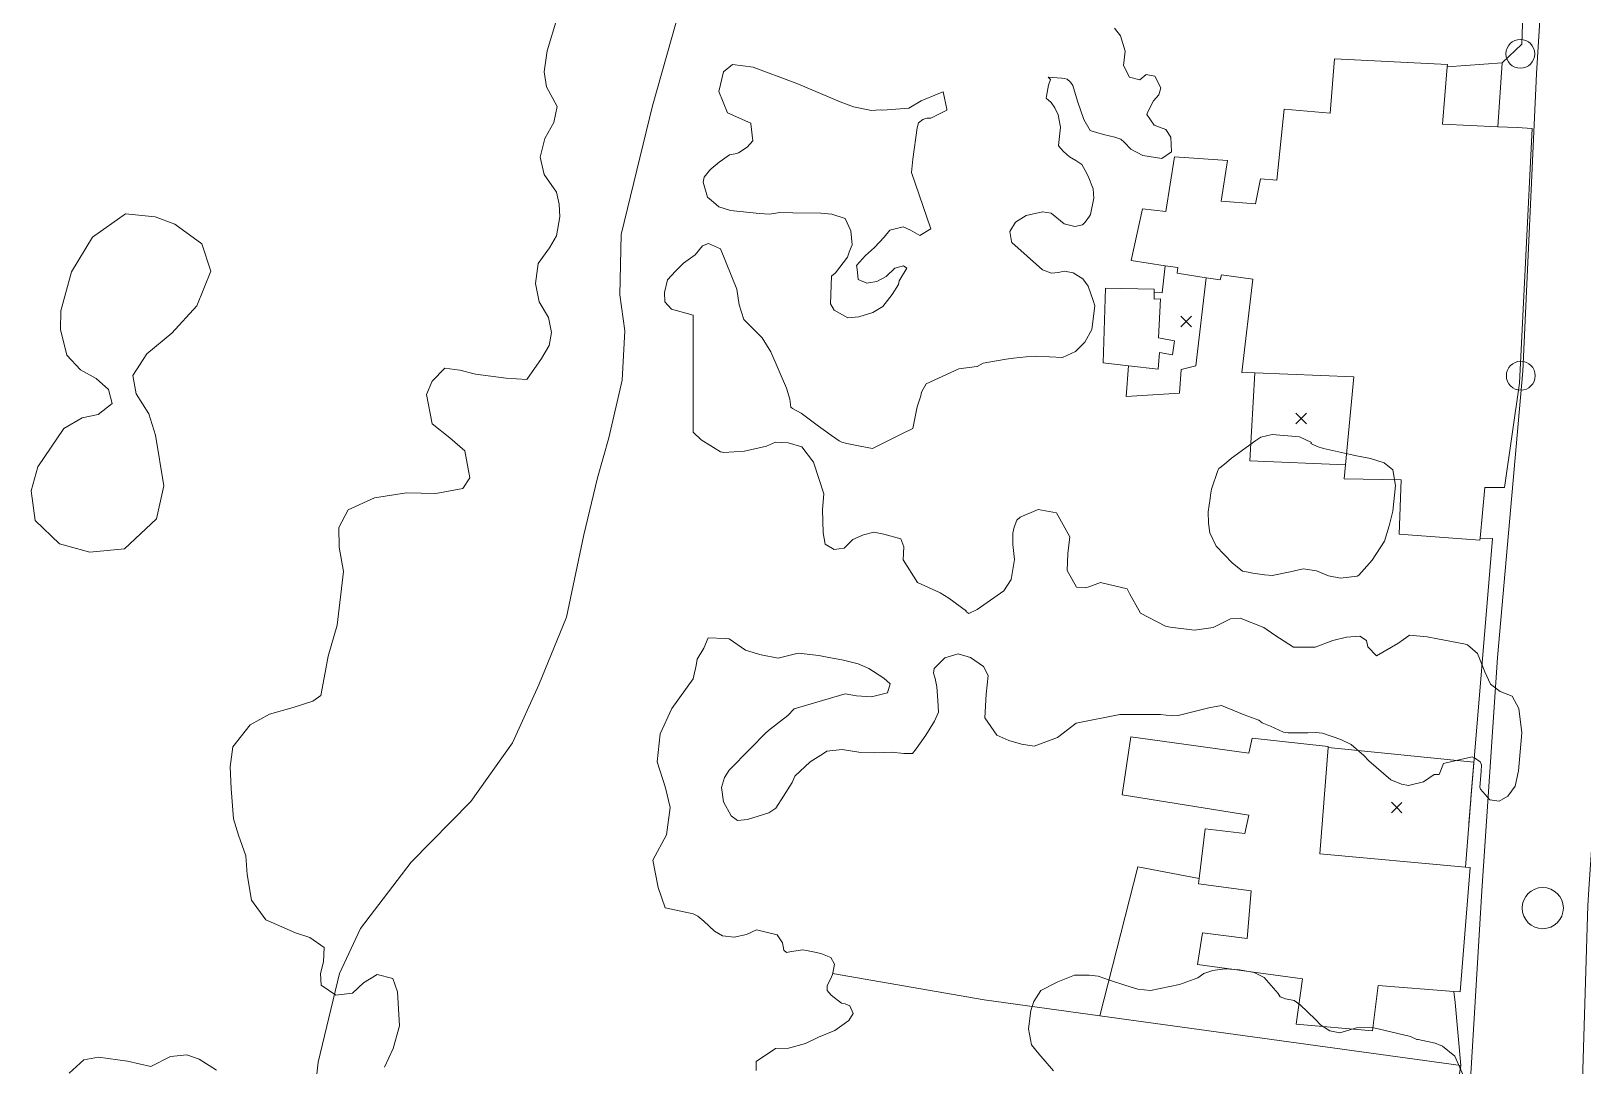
# Model space of a CAD drawing. Header units: metres. Extents: x 4652992 to 4879070, y 2074171 to 2309877.
# Drawn here: x 4654078.9 to 4654161.8, y 2307623.4 to 2307678.7 of the extents above; entities that cross this region are included whole.
import ezdxf

# ---------------------------------------------------------------- set-up
doc = ezdxf.new("R2010")
doc.units = ezdxf.units.M
doc.header["$MEASUREMENT"] = 0
doc.layers.get('0').update_dxf_attribs({"color": 4, "lineweight": 0})
for name, color, linetype, lineweight in [('Level 1', 2, 'Continuous', 0), ('Level 18', 5, 'Continuous', 0), ('Level 30', 5, 'Continuous', 0), ('Level 31', 38, 'Continuous', 0), ('Level 36', 1, 'Continuous', 0), ('Level 37', 3, 'Continuous', 0), ('Level 38', 3, 'Continuous', 0), ('Level 40', 1, 'Continuous', 0), ('Level 45', 9, 'Continuous', 0), ('Level 61', 4, 'Continuous', 0), ('Level 62', 4, 'Continuous', 0), ('Level 63', 3, 'Continuous', 0)]:
    doc.layers.add(name, color=color, linetype=linetype, lineweight=lineweight)

# ---------------------------------------------------------------- blocks, each defined once
blk = doc.blocks.new('POSTE')
at = {"color": 0, "linetype": 'ByBlock', "lineweight": -2}
blk.add_circle((0, 0), 0.770001, dxfattribs=at)
blk = doc.blocks.new('AL')
at = {"color": 0, "linetype": 'ByBlock', "lineweight": -2, "ltscale": 10}
blk.add_circle((0, 0), 1.100002, dxfattribs=at)
blk = doc.blocks.new('COTA')
at = {"color": 0, "linetype": 'ByBlock', "lineweight": -2, "ltscale": 10}
for p, q in [((0, 0), (-1.419522, -1.408457)), ((-1.408457, 1.419522), (0, 0)), ((1.419522, 1.408457), (0, 0)), ((0, 0), (1.408457, -1.419522))]:
    blk.add_line(p, q, dxfattribs=at)

msp = doc.modelspace()

# ---------------------------------------------------------------- linework, layer by layer
at = {"layer": 'Level 1'}
msp.add_polyline3d([(4654093.748904, 2307619.659487, 1359.7655), (4654094.202517, 2307623.652712, 1359.5405), (4654095.33893, 2307628.391299, 1359.1655), (4654096.472292, 2307630.794131, 1359.028), (4654099.179079, 2307634.338076, 1358.853), (4654102.350527, 2307637.561526, 1358.7905), (4654104.584475, 2307640.704897, 1358.578), (4654105.998904, 2307643.799319, 1358.3155), (4654107.46332, 2307647.411501, 1357.978), (4654108.389712, 2307651.8053, 1357.303), (4654109.12372, 2307654.848879, 1356.603), (4654109.731325, 2307657.001284, 1356.2405), (4654110.443911, 2307660.07709, 1355.8905), (4654110.592715, 2307662.716128, 1355.728), (4654110.315676, 2307664.638308, 1355.628), (4654110.386111, 2307667.8501, 1355.5155), (4654112.065493, 2307674.726504, 1355), (4654113.321291, 2307679.193911, 1354)], dxfattribs=at)
at = {"layer": 'Level 18', "color": 30}
for points in [[(4654158.520081, 2307801.584107, 1344.279018), (4654159.403895, 2307798.277543, 1344.791647), (4654160.955464, 2307787.756466, 1346.33308), (4654162.448486, 2307770.765085, 1348.626388), (4654162.992942, 2307757.218269, 1350.251862), (4654163.230392, 2307748.048325, 1351.138997), (4654163.372389, 2307739.414516, 1351.939737), (4654162.805322, 2307731.617983, 1352.820117), (4654161.011961, 2307706.540767, 1356.113772), (4654160.452804, 2307694.993306, 1357.450233), (4654159.297317, 2307676.434269, 1359.488676), (4654158.562503, 2307660.554671, 1360.616932), (4654157.201427, 2307645.266726, 1362.10546), (4654156.369616, 2307632.793815, 1363.256254), (4654155.67289, 2307621.25058, 1364.67296)], [(4654159.944027, 2307579.750751, 1369.842738), (4654160.739083, 2307590.838462, 1368.62285), (4654161.303919, 2307608.224928, 1366.480114), (4654161.671776, 2307620.312413, 1364.809011), (4654162.016816, 2307631.440102, 1363.300824), (4654162.034107, 2307631.997755, 1363.2324), (4654162.092959, 2307632.880236, 1363.144985), (4654162.860176, 2307644.384557, 1362.132636), (4654163.837697, 2307659.28406, 1360.745777), (4654164.293136, 2307676.211612, 1359.388858), (4654165.445285, 2307694.717029, 1357.438978), (4654166.003327, 2307706.241484, 1356.053653), (4654167.792369, 2307731.258301, 1352.938586), (4654168.375376, 2307739.273994, 1352.10997), (4654168.229327, 2307748.154153, 1351.207726), (4654167.990342, 2307757.383387, 1350.215191), (4654167.44112, 2307771.048812, 1348.587897), (4654167.228226, 2307773.945371, 1348.174951), (4654167.048122, 2307776.39579, 1347.843984), (4654166.326664, 2307788.249847, 1346.198855), (4654164.708034, 2307799.225656, 1344.698556), (4654164.115723, 2307801.584107, 1344.334425)]]:
    msp.add_polyline3d(points, dxfattribs=at)
at = {"layer": 'Level 30', "color": 1}
for points in [[(4654154.528212, 2307676.931388, 1362.435774), (4654154.518096, 2307676.805826, 1362.447616), (4654154.271941, 2307673.750431, 1362.735774), (4654157.219848, 2307673.609597, 1363.598244), (4654158.254827, 2307673.560152, 1363.901048), (4654159.057116, 2307673.521823, 1364.135774), (4654158.379674, 2307659.909438, 1364.135774), (4654157.579773, 2307654.345304, 1363.435774), (4654156.528551, 2307654.34494, 1363.435774), (4654156.279059, 2307651.642867, 1363.435774), (4654156.268965, 2307651.533544, 1363.435774), (4654151.956575, 2307651.842459, 1363.435774), (4654152.052488, 2307654.752203, 1363.435774), (4654149.014896, 2307654.806673, 1363.335774), (4654149.086612, 2307655.555983, 1363.431974), (4654149.536738, 2307660.259022, 1364.035774), (4654144.244033, 2307660.457611, 1364.035774), (4654143.543688, 2307660.483889, 1364.035774), (4654144.143621, 2307665.467542, 1363.835774), (4654142.468739, 2307665.699576, 1362.835774), (4654142.386617, 2307665.426874, 1362.835774), (4654141.645645, 2307665.540775, 1362.835774), (4654140.092199, 2307665.779569, 1362.835774), (4654140.128972, 2307666.0876, 1362.835774), (4654139.447564, 2307666.187774, 1362.835774), (4654137.627298, 2307666.45537, 1362.835774), (4654138.246558, 2307669.222564, 1362.835774), (4654139.479841, 2307669.081601, 1362.835774), (4654139.946747, 2307672.003952, 1362.735774), (4654142.773001, 2307671.807964, 1362.735774), (4654142.434681, 2307669.641617, 1362.735774), (4654144.269904, 2307669.485689, 1362.735774), (4654144.543841, 2307670.823915, 1362.735774), (4654145.423539, 2307670.753515, 1362.735774), (4654145.80427, 2307674.540566, 1362.735774), (4654148.260586, 2307674.339467, 1362.935774), (4654148.497444, 2307677.238262, 1362.235774), (4654154.528212, 2307676.931388, 1362.435774)], [(4654148.159284, 2307640.459111, 1365.141106), (4654147.714334, 2307634.776725, 1366.232251), (4654155.502078, 2307634.062949, 1366.13537), (4654155.752792, 2307634.03997, 1366.132252), (4654155.214208, 2307627.400364, 1366.132252), (4654154.869859, 2307627.427099, 1366.124388), (4654150.835044, 2307627.740362, 1366.032252), (4654150.534259, 2307625.325237, 1366.032252), (4654146.448098, 2307625.677859, 1366.032252), (4654146.784109, 2307628.10377, 1366.032252), (4654141.170674, 2307628.867876, 1365.932251), (4654141.445378, 2307630.558259, 1365.932251), (4654143.82459, 2307630.261452, 1365.932251), (4654144.041329, 2307632.800224, 1365.732251), (4654141.230131, 2307633.16536, 1365.332252), (4654141.266391, 2307633.458297, 1365.332252), (4654141.593916, 2307636.104297, 1365.332252), (4654143.703473, 2307635.861446, 1365.332252), (4654143.914852, 2307636.834932, 1365.332252), (4654137.162929, 2307637.917958, 1364.632252), (4654137.619431, 2307641.019111, 1364.632252), (4654143.917446, 2307640.154479, 1364.632252), (4654144.099371, 2307640.956319, 1364.632252), (4654148.162895, 2307640.505224, 1365.132252), (4654148.159284, 2307640.459111, 1365.141106)]]:
    msp.add_polyline3d(points, dxfattribs=at)
at = {"layer": 'Level 31'}
msp.add_polyline3d([(4654138.871966, 2307664.761539, 1362.697442), (4654138.870368, 2307664.404144, 1362.697442), (4654139.210621, 2307664.413121, 1362.697442), (4654139.091858, 2307662.330522, 1362.697442), (4654139.952059, 2307662.17425, 1362.697442), (4654139.845181, 2307661.426826, 1362.697442), (4654139.147824, 2307661.551013, 1362.797442), (4654139.072844, 2307660.658947, 1362.797442), (4654137.497894, 2307660.841002, 1362.797442), (4654136.142851, 2307660.997637, 1362.797442), (4654136.266654, 2307664.985182, 1362.697442), (4654138.872771, 2307664.941752, 1362.697442), (4654138.871966, 2307664.761539, 1362.697442)], dxfattribs=at)
at = {"layer": 'Level 36', "extrusion": (-0.1151631321259256, 0.1194645317086317, 0.986136744403424), "elevation": -258959.135329, "flags": 128}
msp.add_lwpolyline([(-4952346.331056, 1547178.919958), (-4952347.791964, 1547178.919958), (-4952354.765902, 1547172.061847)], dxfattribs=at)
at = {"layer": 'Level 37', "extrusion": (0.0033518246193914, 0.0718389567245315, 0.9974106123199472), "elevation": 182738.704938, "flags": 128}
msp.add_lwpolyline([(-4541546.573879, -2515415.263746), (-4541546.621051, -2515416.573163), (-4541547.124905, -2515430.559133), (-4541546.465741, -2515430.559133)], dxfattribs=at)
at = {"layer": 'Level 37', "extrusion": (0.0995968024000052, 0.8823464943003907, 0.4599403667297585), "elevation": 2500291.168022, "flags": 128}
msp.add_lwpolyline([(-4365917.438389, -1293564.179638), (-4365925.642597, -1293563.100025), (-4365931.876052, -1293562.772256), (-4365951.343812, -1293561.748597)], dxfattribs=at)
at = {"layer": 'Level 37'}
msp.add_polyline3d([(4654155.129273, 2307622.703394, 1367.832252), (4654155.251671, 2307623.470955, 1366.932251), (4654154.945249, 2307626.837096, 1365.632252), (4654154.869859, 2307627.427099, 1365.632252)], dxfattribs=at)
at = {"layer": 'Level 38', "extrusion": (-0.0944258253339435, 0.062756411605314, 0.9935519092188531), "elevation": -293297.777443, "flags": 128}
msp.add_lwpolyline([(-4498064.356769, 2582233.960652), (-4498067.318972, 2582232.258384), (-4498065.523257, 2582229.915282)], dxfattribs=at)
at = {"layer": 'Level 38', "extrusion": (0.0279396581087981, 0.1488850590046019, 0.9884597183041703), "elevation": 474956.277897, "flags": 128}
msp.add_lwpolyline([(-4148674.708349, -3090164.990151), (-4148671.382602, -3090164.990151), (-4148670.845602, -3090156.705722)], dxfattribs=at)
at = {"layer": 'Level 40', "color": 3}
for points in [[(4654097.7504, 2307623.3759, 1363.4736), (4654098.2141, 2307624.3838, 1363.4736), (4654098.5502, 2307625.5814, 1363.4736), (4654098.4387, 2307627.4112, 1364.0736), (4654098.1916, 2307628.1181, 1364.0736), (4654097.3616, 2307628.3352, 1364.0736), (4654096.6211, 2307627.8764, 1364.0736), (4654096.0281, 2307627.3338, 1364.0736), (4654095.1377, 2307627.2334, 1364.0736), (4654094.3678, 2307627.7681, 1364.0736), (4654094.3206, 2307628.381, 1364.0736), (4654094.4936, 2307629.0058, 1364.0736), (4654094.5291, 2307629.7672, 1364.0736), (4654093.7591, 2307630.3019, 1364.0736), (4654092.9914, 2307630.5618, 1364.0736), (4654091.4, 2307631.2433, 1365.2736), (4654090.6451, 2307632.3059, 1366.4736), (4654090.4142, 2307633.6635, 1366.4736), (4654090.3326, 2307634.6639, 1366.4736), (4654089.947, 2307635.7784, 1366.4736), (4654089.6784, 2307636.6513, 1366.4736), (4654089.5498, 2307638.2625, 1366.4736), (4654089.4982, 2307639.421, 1366.4736), (4654089.646, 2307640.4858, 1366.4736), (4654090.5764, 2307641.6707, 1366.4736), (4654091.6061, 2307642.2346, 1366.4736), (4654092.8674, 2307642.589, 1366.4736), (4654093.9092, 2307642.9317, 1366.4736), (4654094.3455, 2307643.2289, 1366.4736), (4654094.5255, 2307644.1779, 1366.4736), (4654094.7455, 2307645.3377, 1366.4736), (4654095.2225, 2307646.9938, 1366.4736), (4654095.5649, 2307649.8497, 1365.8736), (4654095.3238, 2307651.1556, 1365.8736), (4654095.3045, 2307652.1992, 1365.8736), (4654095.8089, 2307653.14, 1365.8736), (4654097.2073, 2307653.7842, 1364.9736), (4654098.9272, 2307654.0523, 1363.7736), (4654100.4858, 2307654.0233, 1362.5736), (4654101.9283, 2307654.2783, 1361.6736), (4654102.3125, 2307654.8636, 1361.6736), (4654102.0375, 2307656.2941, 1361.6736), (4654101.2426, 2307657.0008, 1361.6736), (4654100.2896, 2307657.7386, 1361.6736), (4654099.9931, 2307659.3, 1361.3736), (4654100.2923, 2307660.0124, 1361.3736), (4654100.9705, 2307660.7055, 1361.3736), (4654101.7711, 2307660.6033, 1361.3736), (4654102.6043, 2307660.3845, 1361.3736), (4654104.2466, 2307660.185, 1360.1736), (4654105.3486, 2307660.1126, 1359.5736), (4654106.1383, 2307661.2245, 1358.6736), (4654106.5444, 2307661.9189, 1358.6736), (4654106.6758, 2307662.612, 1358.6736), (4654106.5, 2307663.4208, 1358.6736), (4654106.0094, 2307664.2547, 1358.3736), (4654105.8108, 2307665.2343, 1358.3736), (4654105.9602, 2307666.3115, 1358.3736), (4654106.5556, 2307667.1349, 1358.3736), (4654106.9277, 2307667.786, 1357.4736), (4654107.1202, 2307668.8007, 1357.4736), (4654107.0827, 2307669.4729, 1357.4736), (4654106.9291, 2307670.1124, 1357.4736), (4654106.2735, 2307671.0509, 1357.7736), (4654106.0647, 2307671.978, 1357.7736), (4654106.31, 2307672.9818, 1357.7736), (4654106.8, 2307673.8267, 1357.7736), (4654106.962, 2307674.6808, 1357.7736), (4654106.3925, 2307675.7343, 1357.7736), (4654106.2693, 2307676.5337, 1357.7736), (4654106.429, 2307677.6651, 1357.7736), (4654106.9457, 2307679.3697, 1358.6736)], [(4654136.7517, 2307678.8709, 1362.6323), (4654137.0701, 2307678.4686, 1362.6323), (4654137.3069, 2307677.6369, 1362.6323), (4654137.2224, 2307676.8815, 1362.6323), (4654137.5506, 2307676.2544, 1362.6323), (4654138.0998, 2307676.1188, 1362.6323), (4654138.4358, 2307676.4071, 1362.6323), (4654138.9056, 2307676.3137, 1362.6323), (4654139.2244, 2307675.6859, 1362.6323), (4654139.1137, 2307675.3107, 1362.6323), (4654138.8352, 2307674.9971, 1362.6323), (4654138.5007, 2307674.3755, 1362.6323), (4654138.4796, 2307674.2569, 1362.6323), (4654138.86, 2307673.6926, 1362.6323), (4654139.1466, 2307673.584, 1362.6323), (4654139.4922, 2307673.4674, 1362.6323), (4654139.7537, 2307673.0478, 1362.6323), (4654139.7873, 2307672.2707, 1362.6323), (4654139.2694, 2307671.9193, 1362.6323), (4654138.2582, 2307672.0762, 1362.6323), (4654137.6246, 2307672.4132, 1362.6323), (4654137.2819, 2307672.7608, 1362.6323), (4654137.0807, 2307672.9521, 1362.6323), (4654136.7556, 2307673.043, 1362.6323), (4654136.1504, 2307673.2024, 1362.6323), (4654135.723, 2307673.3243, 1362.6323), (4654135.4401, 2307673.4108, 1362.6323), (4654135.1004, 2307673.9861, 1362.6323), (4654134.7624, 2307674.9812, 1362.6323), (4654134.5187, 2307675.815, 1362.6323), (4654134.3995, 2307675.9934, 1362.6323), (4654134.2153, 2307676.1476, 1362.6323), (4654134.0629, 2307676.178, 1362.6323), (4654133.9394, 2307676.2026, 1362.6323), (4654133.2084, 2307676.2589, 1363.1323), (4654133.321, 2307676.1277, 1363.6323), (4654133.2194, 2307675.8374, 1363.6323), (4654133.1075, 2307675.2439, 1363.6323), (4654133.0868, 2307675.1429, 1363.6323), (4654133.3607, 2307674.8985, 1363.6323), (4654133.5491, 2307674.6205, 1363.6323), (4654133.7439, 2307674.2405, 1363.6323), (4654133.8374, 2307673.6756, 1363.6323), (4654133.8557, 2307673.5871, 1363.6323), (4654133.7451, 2307672.6075, 1363.6323), (4654133.7567, 2307672.5901, 1363.6323), (4654134.0146, 2307672.2785, 1363.6323), (4654134.3382, 2307672.0032, 1363.6323), (4654134.6843, 2307671.8089, 1363.6323), (4654135.0064, 2307671.5907, 1363.6323), (4654135.1854, 2307671.2735, 1363.6323), (4654135.3444, 2307670.9723, 1363.6323), (4654135.6137, 2307670.2868, 1363.6323), (4654135.6458, 2307669.8005, 1363.6323), (4654135.4562, 2307668.9208, 1363.6323), (4654135.4063, 2307668.8247, 1363.6323), (4654135.1735, 2307668.5066, 1363.6323), (4654135.0331, 2307668.3732, 1363.6323), (4654134.6336, 2307668.2776, 1363.6323), (4654134.0478, 2307668.4153, 1363.6323), (4654133.3554, 2307668.9885, 1363.6323), (4654132.8924, 2307669.0687, 1363.6323), (4654132.0241, 2307668.8644, 1363.6323), (4654131.461, 2307668.5031, 1363.6323), (4654131.149, 2307668.0204, 1363.6323), (4654131.2367, 2307667.4826, 1363.6323), (4654131.2661, 2307667.4247, 1363.6323), (4654132.896, 2307665.9673, 1363.6323), (4654133.3816, 2307665.7922, 1363.6323), (4654133.7394, 2307665.826, 1363.6323), (4654134.0823, 2307665.8979, 1363.6323), (4654134.5311, 2307665.8022, 1363.6323), (4654135.0458, 2307665.4882, 1363.6323), (4654135.3421, 2307665.0854, 1363.6323), (4654135.6111, 2307664.3215, 1363.6323), (4654135.6883, 2307664.0344, 1363.6323), (4654135.5414, 2307662.7794, 1363.6323), (4654135.1576, 2307662.1005, 1363.6323), (4654134.6651, 2307661.6083, 1363.6323), (4654133.9725, 2307661.2787, 1363.6323), (4654132.5828, 2307661.3469, 1363.6323), (4654132.0301, 2307661.3204, 1363.6323), (4654131.3476, 2307661.2481, 1363.6323), (4654130.965, 2307661.1893, 1363.6323), (4654130.4333, 2307661.1103, 1363.6323), (4654129.7224, 2307660.973, 1363.6323), (4654129.4164, 2307660.8114, 1363.8076), (4654129.3894, 2307660.7972, 1363.6323), (4654128.4293, 2307660.679, 1363.1323), (4654126.6839, 2307659.8793, 1362.6323), (4654126.4376, 2307659.4234, 1362.6323), (4654126.42, 2307659.3372, 1362.6323), (4654126.3992, 2307659.236, 1362.6323), (4654126.2073, 2307658.6424, 1362.6323), (4654125.9722, 2307657.495, 1362.6323), (4654125.4139, 2307657.2181, 1362.6323), (4654124.2112, 2307656.6171, 1362.6323), (4654123.8183, 2307656.4145, 1362.6323), (4654123.1626, 2307656.5454, 1362.6323), (4654122.4495, 2307656.6891, 1362.6323), (4654122.1742, 2307656.7604, 1362.44), (4654122.0418, 2307656.8414, 1362.44), (4654121.4397, 2307657.2502, 1362.44), (4654121.4295, 2307657.2571, 1362.44), (4654120.9394, 2307657.6229, 1362.1633), (4654120.0126, 2307658.3144, 1361.64), (4654119.5473, 2307658.5542, 1361.64), (4654119.4515, 2307658.6288, 1361.64), (4654119.3943, 2307659.0622, 1361.64), (4654119.2203, 2307659.6479, 1361.64), (4654118.3849, 2307661.5846, 1360.84), (4654117.9145, 2307662.3402, 1360.84), (4654116.9358, 2307663.3076, 1360.84), (4654116.6919, 2307664.0915, 1360.84), (4654116.5685, 2307664.925, 1360.84), (4654115.7032, 2307667.0948, 1360.04), (4654115.0601, 2307667.3704, 1360.04), (4654114.7409, 2307667.2501, 1360.04), (4654114.3402, 2307666.76, 1359.5184), (4654113.7171, 2307666.3244, 1359.24), (4654113.2968, 2307665.8926, 1359.24), (4654112.8693, 2307665.4253, 1359.24), (4654112.696, 2307664.76, 1359.24), (4654112.7173, 2307664.2627, 1359.1068), (4654113.0812, 2307663.858, 1358.9736), (4654114.2408, 2307663.5503, 1359.9949), (4654114.2408, 2307663.2311, 1360.0335), (4654114.2408, 2307657.3005, 1360.3743), (4654114.6626, 2307656.8857, 1360.84), (4654115.6917, 2307656.2381, 1361.64), (4654115.8682, 2307656.2029, 1361.64), (4654116.9852, 2307656.2738, 1361.64), (4654118.1456, 2307656.5565, 1361.64), (4654118.6272, 2307656.7543, 1361.64), (4654119.3196, 2307656.7263, 1361.64), (4654120.0465, 2307656.5078, 1361.64), (4654120.6667, 2307655.6847, 1362.44), (4654121.2097, 2307653.9987, 1363.64), (4654121.1494, 2307653.168, 1363.64), (4654121.1676, 2307652.5415, 1363.64), (4654121.1858, 2307651.9149, 1363.64), (4654121.2816, 2307651.3095, 1363.64), (4654121.7738, 2307651.0281, 1363.64), (4654122.3029, 2307651.1057, 1363.64), (4654122.7633, 2307651.5635, 1363.64), (4654123.3284, 2307651.8171, 1363.64), (4654123.8893, 2307651.9626, 1364.04), (4654124.4248, 2307651.8557, 1364.04), (4654125.3255, 2307651.6027, 1364.04), (4654125.4926, 2307651.1665, 1364.04), (4654125.4612, 2307650.4769, 1364.04), (4654126.229, 2307649.2697, 1365.64), (4654127.3964, 2307648.7237, 1366.8051), (4654127.4314, 2307648.7074, 1366.84), (4654127.8865, 2307648.4341, 1366.84), (4654128.8381, 2307647.7332, 1366.84), (4654128.8109, 2307647.7114, 1366.84), (4654128.9606, 2307647.6101, 1366.1323), (4654129.414, 2307647.8166, 1366.1323), (4654130.8245, 2307648.8245, 1366.1323), (4654131.2317, 2307649.4339, 1366.1323), (4654131.3966, 2307650.4961, 1366.1323), (4654131.3076, 2307651.2953, 1366.1323), (4654131.3158, 2307651.9029, 1366.1323), (4654131.3795, 2307652.2141, 1366.1323), (4654131.535, 2307652.6025, 1366.1323), (4654131.7009, 2307652.7536, 1366.1323), (4654132.6663, 2307653.1565, 1366.1323), (4654133.645, 2307652.9881, 1366.1323), (4654134.3585, 2307651.707, 1366.1323), (4654134.2566, 2307650.8211, 1366.1323), (4654134.2139, 2307649.9072, 1366.1323), (4654134.716, 2307649.0129, 1366.1323), (4654135.191, 2307648.9868, 1366.1323), (4654135.4244, 2307649.0601, 1366.1323), (4654135.993, 2307649.2627, 1366.1323), (4654137.4265, 2307648.9215, 1366.1323), (4654137.5717, 2307648.6415, 1366.1323), (4654137.8764, 2307648.0732, 1366.1323), (4654138.1351, 2307647.6231, 1366.1323), (4654139.4696, 2307646.9355, 1366.1323), (4654139.7264, 2307646.8842, 1366.1323), (4654141.0216, 2307646.7147, 1366.6323), (4654142.0142, 2307646.8591, 1367.6323), (4654142.9401, 2307647.3213, 1367.6323), (4654143.4662, 2307647.3607, 1367.6323), (4654144.7232, 2307646.8701, 1367.6323), (4654145.307, 2307646.4617, 1367.6323), (4654146.3005, 2307645.8041, 1367.6323), (4654147.4587, 2307645.8044, 1367.6323), (4654148.4052, 2307646.1709, 1367.6323), (4654149.1326, 2307646.3546, 1367.6323), (4654149.8601, 2307646.4053, 1367.6323), (4654150.2116, 2307646.176, 1367.6323), (4654150.2718, 2307645.827, 1367.6323), (4654150.7441, 2307645.3455, 1367.6323), (4654151.8818, 2307646.0019, 1367.6323), (4654152.1776, 2307646.2216, 1367.6323), (4654152.501, 2307646.4568, 1367.6323), (4654153.4524, 2307646.3721, 1367.6323), (4654154.0085, 2307646.2611, 1367.6323), (4654155.4026, 2307645.9829, 1367.6323), (4654155.6047, 2307645.9426, 1367.6323), (4654156.1289, 2307645.4821, 1367.6323), (4654156.5233, 2307644.5016, 1367.6323), (4654156.8273, 2307643.8352, 1367.6323), (4654157.34, 2307643.4401, 1367.6323), (4654157.9971, 2307643.1956, 1367.6323), (4654158.3476, 2307642.5361, 1367.6323), (4654158.5125, 2307641.2296, 1367.6323), (4654158.3301, 2307639.2039, 1367.6323), (4654158.1569, 2307638.3944, 1367.6323), (4654157.7661, 2307637.851, 1367.6323), (4654157.29, 2307637.582, 1367.6323), (4654156.8037, 2307637.6565, 1367.6323), (4654156.2951, 2307638.2251, 1367.6323), (4654156.2602, 2307638.3435, 1367.6323), (4654156.3245, 2307639.1723, 1367.6323), (4654156.3463, 2307639.5361, 1367.6323), (4654156.2737, 2307639.6958, 1367.6323), (4654155.9811, 2307639.9071, 1367.6323), (4654155.8523, 2307639.9503, 1367.6323), (4654154.9932, 2307639.7536, 1368.6323), (4654154.3241, 2307639.6051, 1368.6323), (4654154.0959, 2307639.0073, 1368.6323), (4654153.8252, 2307639.0052, 1368.6323), (4654153.2559, 2307638.6141, 1368.6323), (4654152.4464, 2307638.4238, 1368.6323), (4654152.0777, 2307638.4979, 1368.6323), (4654151.501, 2307638.7219, 1368.6323), (4654150.3375, 2307639.7377, 1368.6323), (4654150.0608, 2307640.0183, 1368.6323), (4654149.3888, 2307640.6177, 1368.6323), (4654148.8382, 2307640.8879, 1368.6323), (4654147.8604, 2307641.2253, 1368.6323), (4654147.4945, 2307641.2506, 1368.6323), (4654147.07, 2307641.2302, 1368.6323), (4654146.0191, 2307641.2299, 1368.6323), (4654145.7667, 2307641.2802, 1368.6323), (4654145.0874, 2307641.5862, 1368.6323), (4654144.6284, 2307641.7688, 1368.6323), (4654144.4631, 2307641.913, 1368.6323), (4654143.6662, 2307642.1999, 1366.6323), (4654142.4527, 2307642.7053, 1366.6323), (4654141.7821, 2307642.5744, 1366.1323), (4654140.1524, 2307642.1557, 1365.6323), (4654139.8141, 2307642.1438, 1365.6323), (4654139.1937, 2307642.2149, 1365.6323), (4654138.3449, 2307642.2208, 1365.6323), (4654137.035, 2307642.2239, 1365.6323), (4654134.6888, 2307641.7559, 1365.6323), (4654133.697, 2307640.9917, 1365.6323), (4654132.4569, 2307640.5185, 1365.6323), (4654131.7836, 2307640.6356, 1365.6323), (4654131.0957, 2307640.8297, 1365.6323), (4654130.4513, 2307641.1121, 1365.6323), (4654129.8225, 2307642.0422, 1365.6323), (4654129.8966, 2307643.3097, 1365.6323), (4654129.9969, 2307644.3015, 1365.6323), (4654129.7382, 2307644.7738, 1365.6323), (4654129.0441, 2307645.2636, 1365.6323), (4654128.3851, 2307645.4632, 1365.6323), (4654127.6878, 2307645.2368, 1365.6323), (4654127.1187, 2307644.6698, 1365.6323), (4654127.0696, 2307644.4304, 1365.6323), (4654127.1607, 2307644.147, 1364.6323), (4654127.248, 2307643.6903, 1364.1323), (4654127.3102, 2307642.9618, 1364.1323), (4654127.3343, 2307642.3476, 1364.1323), (4654127.1288, 2307641.8603, 1364.1323), (4654126.6694, 2307641.1058, 1364.1323), (4654126.1552, 2307640.3761, 1364.1323), (4654125.9547, 2307640.1339, 1364.1323), (4654125.4895, 2307640.1268, 1364.1323), (4654124.8325, 2307640.204, 1364.1323), (4654123.9345, 2307640.1692, 1364.1323), (4654123.1901, 2307640.1894, 1364.1323), (4654122.189, 2307640.3428, 1364.1323), (4654121.3837, 2307640.2593, 1364.1323), (4654121.2001, 2307640.1375, 1364.1323), (4654120.4829, 2307639.6906, 1364.1323), (4654119.6719, 2307638.9186, 1364.1323), (4654119.5178, 2307638.5855, 1364.1323), (4654119.0602, 2307637.849, 1364.1323), (4654118.6452, 2307637.2126, 1364.1323), (4654118.2781, 2307636.9688, 1364.1323), (4654117.1373, 2307636.6127, 1364.1323), (4654116.6091, 2307636.5621, 1364.1323), (4654116.2617, 2307636.808, 1364.1323), (4654115.8617, 2307637.5568, 1364.1323), (4654115.7539, 2307638.3199, 1364.1323), (4654115.9033, 2307638.8573, 1364.1323), (4654116.1543, 2307639.2423, 1364.1323), (4654117.2881, 2307640.3899, 1364.1323), (4654118.1168, 2307641.2342, 1364.1323), (4654118.3548, 2307641.4338, 1364.1323), (4654119.2886, 2307642.157, 1364.1323), (4654119.6257, 2307642.5124, 1364.1323), (4654122.3499, 2307643.3214, 1365.6323), (4654122.9675, 2307643.2145, 1365.6323), (4654123.7553, 2307643.161, 1365.6323), (4654124.6198, 2307643.3787, 1365.6323), (4654124.761, 2307643.8562, 1365.6323), (4654124.429, 2307644.149, 1366.1323), (4654123.6228, 2307644.6729, 1366.1323), (4654123.0422, 2307644.9311, 1366.1323), (4654122.2694, 2307645.1115, 1366.1323), (4654121.4, 2307645.285, 1366.1323), (4654120.951, 2307645.3648, 1366.1323), (4654119.8371, 2307645.4915, 1366.1323), (4654118.7851, 2307645.2272, 1366.1323), (4654117.87, 2307645.4098, 1366.1323), (4654117.6675, 2307645.4503, 1366.1323), (4654117.0355, 2307645.661, 1366.1323), (4654116.1682, 2307646.2618, 1366.1323), (4654115.9379, 2307646.2697, 1366.1323), (4654115.0338, 2307646.3061, 1367.1323), (4654114.8119, 2307645.7633, 1367.6323), (4654114.457, 2307645.1647, 1367.6323), (4654114.3891, 2307644.8333, 1367.6323), (4654114.2774, 2307644.2886, 1367.6323), (4654114.2408, 2307644.1202, 1364.9864), (4654113.1016, 2307642.5374, 1362.4195), (4654112.4732, 2307641.1814, 1362.5773), (4654112.3078, 2307639.6932, 1362.7572), (4654112.75, 2307638.2958, 1362.9529), (4654113.0023, 2307637.2458, 1363.1815), (4654112.8039, 2307635.7905, 1363.3234), (4654112.0763, 2307634.4345, 1363.4468), (4654112.374, 2307632.9793, 1363.5342), (4654112.7378, 2307631.8879, 1363.6125), (4654114.2408, 2307631.5634, 1364.7944), (4654114.4839, 2307631.4536, 1365.7323), (4654114.798, 2307631.1792, 1365.7323), (4654115.3755, 2307630.6407, 1365.7323), (4654115.8017, 2307630.3969, 1365.7323), (4654116.422, 2307630.326, 1365.7323), (4654117.0841, 2307630.4584, 1365.7323), (4654117.6145, 2307630.7229, 1365.7323), (4654118.7223, 2307630.4488, 1365.7323), (4654119.0052, 2307630.022, 1365.7323), (4654119.0848, 2307629.6358, 1365.7323), (4654119.2164, 2307629.5037, 1365.7323), (4654119.4914, 2307629.5546, 1365.7323), (4654120.0922, 2307629.6463, 1365.7323), (4654120.2956, 2307629.6057, 1365.7323), (4654120.6514, 2307629.5347, 1365.7323), (4654121.058, 2307629.4535, 1365.7323), (4654121.5963, 2307629.2403, 1365.7323), (4654121.788, 2307628.8846, 1365.7323), (4654121.7463, 2307628.6813, 1365.7323), (4654121.6734, 2307628.3255, 1365.7323), (4654121.5705, 2307628.0815, 1365.7323), (4654121.3959, 2307627.7459, 1365.7323), (4654121.3947, 2307627.4816, 1365.7323), (4654121.6072, 2307627.2276, 1365.7323), (4654122.1547, 2307626.8008, 1365.7323), (4654122.358, 2307626.7603, 1365.7323), (4654122.6018, 2307626.6587, 1365.7323), (4654122.783, 2307626.2521, 1365.7323), (4654122.5472, 2307625.8759, 1365.7323), (4654121.8018, 2307625.3369, 1365.7323), (4654120.9351, 2307624.9807, 1365.7323), (4654120.2314, 2307624.645, 1365.7323), (4654119.3347, 2307624.4007, 1365.7323), (4654118.6426, 2307624.3801, 1365.7323), (4654117.6013, 2307623.6884, 1365.7323), (4654117.6092, 2307623.2106, 1365.7323)], [(4654117.7863, 2307668.9732, 1360.04), (4654118.3105, 2307668.9351, 1360.04), (4654118.8608, 2307669.0246, 1360.04), (4654118.8702, 2307669.0245, 1360.04), (4654119.5578, 2307669.0185, 1360.04), (4654121.0525, 2307668.9966, 1361.24), (4654121.6397, 2307668.9458, 1361.24), (4654122.3536, 2307668.7038, 1361.24), (4654122.6507, 2307668.0473, 1361.24), (4654122.7302, 2307667.3015, 1361.24), (4654122.5955, 2307666.9569, 1361.4512), (4654122.4751, 2307666.649, 1361.64), (4654121.8342, 2307665.8077, 1361.002), (4654121.8215, 2307665.7947, 1361.6323), (4654121.6281, 2307665.6256, 1361.6323), (4654121.5801, 2307664.1428, 1361.6323), (4654121.7751, 2307663.8106, 1361.6323), (4654122.4956, 2307663.4058, 1361.6323), (4654123.0802, 2307663.4524, 1361.6323), (4654123.8343, 2307663.693, 1361.6323), (4654124.3616, 2307664.0059, 1361.6323), (4654124.867, 2307664.654, 1361.6323), (4654125.2067, 2307665.1859, 1361.6323), (4654125.245, 2307665.3728, 1361.6323), (4654125.642, 2307666.0611, 1361.6323), (4654125.4695, 2307666.1714, 1361.6323), (4654125.0012, 2307666.0602, 1361.6323), (4654124.5382, 2307665.609, 1361.6323), (4654124.0416, 2307665.3482, 1361.6323), (4654123.609, 2307665.2636, 1361.6323), (4654123.5161, 2307665.2454, 1361.6323), (4654123.055, 2307665.4565, 1361.6323), (4654122.9901, 2307666.0029, 1361.6323), (4654122.968, 2307666.1902, 1361.6323), (4654123.4417, 2307666.74, 1361.6323), (4654123.9217, 2307667.1624, 1361.6323), (4654124.4349, 2307667.7016, 1361.6323), (4654124.7506, 2307668.0835, 1361.6323), (4654125.4473, 2307668.2702, 1361.6323), (4654125.8414, 2307668.0827, 1361.6323), (4654126.3515, 2307667.8053, 1361.6323), (4654126.9279, 2307668.1501, 1362.6194), (4654125.9076, 2307671.1587, 1362.1323), (4654125.9657, 2307671.8735, 1362.1323), (4654126.2046, 2307673.5497, 1362.1323), (4654126.2807, 2307673.8107, 1362.1323), (4654126.4969, 2307673.9897, 1362.1323), (4654126.7163, 2307674.0646, 1362.1323), (4654126.9357, 2307674.0732, 1362.1323), (4654127.7841, 2307674.4906, 1362.1323), (4654127.7896, 2307674.547, 1362.1323), (4654127.6, 2307675.4645, 1362.1323), (4654127.3684, 2307675.3763, 1362.1323), (4654126.4232, 2307674.9893, 1362.1323), (4654125.7596, 2307674.5963, 1362.1323), (4654124.3736, 2307674.4895, 1362.1323), (4654124.223, 2307674.5137, 1362.04), (4654123.759, 2307674.4735, 1362.04), (4654122.8032, 2307674.6642, 1362.04), (4654122.0966, 2307674.9377, 1362.04), (4654119.8608, 2307675.8807, 1360.84), (4654119.6232, 2307675.9705, 1360.6045), (4654117.4392, 2307676.7959, 1358.44), (4654116.341, 2307676.9374, 1357.64), (4654115.858, 2307676.5338, 1357.64), (4654115.6093, 2307675.4837, 1357.64), (4654116.0786, 2307674.3568, 1357.64), (4654117.3192, 2307673.8042, 1359.24), (4654117.3242, 2307673.7591, 1359.24), (4654117.4236, 2307672.852, 1359.24), (4654117.1211, 2307672.5132, 1359.24), (4654116.6588, 2307672.2063, 1359.24), (4654116.4756, 2307672.1678, 1359.24), (4654116.1718, 2307672.1039, 1359.24), (4654115.8104, 2307671.8457, 1359.24), (4654115.6259, 2307671.7139, 1359.24), (4654115.189, 2307671.3687, 1359.24), (4654115.1095, 2307671.2672, 1359.24), (4654114.8283, 2307670.9084, 1359.24), (4654114.7759, 2307670.6528, 1359.24), (4654115.0089, 2307669.8412, 1359.24), (4654115.3213, 2307669.5793, 1359.24), (4654115.6017, 2307669.3237, 1359.24), (4654116.2281, 2307669.1322, 1359.24), (4654117.7863, 2307668.9732, 1360.04)], [(4654082.455749, 2307658.245546, 1368.7), (4654083.204258, 2307658.819215, 1368.4), (4654082.994498, 2307659.569983, 1368.4), (4654082.34924, 2307660.157839, 1368.7), (4654081.498066, 2307660.620548, 1368.7), (4654080.768336, 2307661.414066, 1368.7), (4654080.440486, 2307662.778848, 1368.7), (4654080.45463, 2307663.780905, 1368.7), (4654081.024602, 2307665.855848, 1368.7), (4654082.138695, 2307667.705499, 1368.7), (4654083.90162, 2307668.954577, 1368.7), (4654085.501943, 2307668.790252, 1368.1), (4654086.545172, 2307668.407628, 1368.1), (4654087.989613, 2307667.354639, 1368.1), (4654088.476638, 2307665.898493, 1368.1), (4654087.712451, 2307664.037687, 1368.1), (4654086.379578, 2307662.584272, 1368.1), (4654085.054912, 2307661.484021, 1368.1), (4654084.307195, 2307660.329492, 1368.1), (4654084.47374, 2307659.350289, 1368.1), (4654085.149871, 2307658.271029, 1368.1), (4654085.521241, 2307657.133329, 1368.1), (4654085.955712, 2307654.426026, 1368.7), (4654085.563932, 2307652.670775, 1368.7), (4654083.84938, 2307651.056719, 1368.7), (4654081.998178, 2307650.887853, 1368.7), (4654080.378934, 2307651.32366, 1368.7), (4654079.091585, 2307652.58108, 1368.7), (4654078.863566, 2307654.162757, 1368.7), (4654079.225568, 2307655.451312, 1368.7), (4654080.609416, 2307657.485002, 1368.7), (4654081.598756, 2307658.059173, 1368.7), (4654082.455749, 2307658.245546, 1368.7)], [(4654150.517545, 2307650.452688, 1368.132252), (4654149.796989, 2307649.653157, 1368.132252), (4654149.705909, 2307649.609731, 1368.132252), (4654148.818223, 2307649.494, 1368.132252), (4654148.170926, 2307649.627392, 1368.132252), (4654147.532694, 2307649.888114, 1368.132252), (4654146.832109, 2307649.988091, 1368.132252), (4654146.126885, 2307649.834849, 1368.132252), (4654145.167582, 2307649.643104, 1368.132252), (4654144.757314, 2307649.669574, 1368.132252), (4654144.14232, 2307649.768041, 1368.632252), (4654143.878711, 2307649.820647, 1369.132252), (4654143.590709, 2307649.878122, 1369.132252), (4654143.026822, 2307650.325334, 1369.132252), (4654142.622544, 2307650.738934, 1369.132252), (4654142.174408, 2307651.215777, 1369.132252), (4654141.839952, 2307651.914733, 1369.132252), (4654141.774749, 2307652.427315, 1369.132252), (4654141.740024, 2307653.035022, 1369.132252), (4654141.848526, 2307653.75928, 1369.132252), (4654141.878448, 2307653.926982, 1369.132252), (4654141.935536, 2307654.246939, 1369.132252), (4654142.261117, 2307655.239532, 1369.132252), (4654142.326712, 2307655.346694, 1369.132252), (4654142.441341, 2307655.443606, 1369.132252), (4654142.729227, 2307655.675293, 1369.132252), (4654142.987186, 2307655.903909, 1369.132252), (4654144.301711, 2307656.845954, 1369.132252), (4654144.556646, 2307657.02096, 1369.132252), (4654145.170412, 2307657.177335, 1369.132252), (4654146.63071, 2307657.044598, 1369.132252), (4654147.271565, 2307656.736461, 1369.132252), (4654147.236712, 2307656.6833, 1368.132252), (4654147.573549, 2307656.531475, 1368.132252), (4654147.904584, 2307656.423901, 1368.132252), (4654149.510232, 2307656.065358, 1368.132252), (4654149.592775, 2307656.048887, 1368.132252), (4654150.428988, 2307655.882021, 1368.132252), (4654151.1577, 2307655.652077, 1368.132252), (4654151.621821, 2307655.285553, 1368.132252), (4654151.762893, 2307654.453483, 1368.132252), (4654151.606658, 2307653.069199, 1368.132252), (4654151.422935, 2307652.286961, 1368.132252), (4654151.167127, 2307651.467449, 1368.132252), (4654150.517545, 2307650.452688, 1368.132252)], [(4654133.490469, 2307623.184904, 1371.132252), (4654132.704021, 2307624.095219, 1371.132252), (4654132.319593, 2307624.568577, 1371.132252), (4654132.157878, 2307625.435721, 1371.132252), (4654132.281414, 2307626.412282, 1371.132252), (4654132.434651, 2307626.894512, 1371.132252), (4654132.803408, 2307627.474843, 1371.132252), (4654133.710167, 2307627.93885, 1371.132252), (4654134.601519, 2307628.291937, 1371.132252), (4654135.396237, 2307628.300999, 1371.132252), (4654135.867637, 2307628.232832, 1371.132252), (4654136.472306, 2307628.032036, 1371.132252), (4654137.356564, 2307627.734433, 1371.132252), (4654137.993731, 2307627.55522, 1371.132252), (4654138.662928, 2307627.468593, 1371.132252), (4654140.22126, 2307627.802536, 1371.132252), (4654141.195526, 2307628.158998, 1371.132252), (4654141.510242, 2307628.374688, 1371.132252), (4654142.003905, 2307628.547579, 1371.132252), (4654142.637934, 2307628.630747, 1370.632252), (4654143.425843, 2307628.579959, 1370.132252), (4654144.213898, 2307628.430088, 1370.132252), (4654144.736758, 2307628.162376, 1370.132252)], [(4654144.736758, 2307628.162376, 1370.132252), (4654145.481486, 2307627.313629, 1370.132252), (4654145.597937, 2307627.13801, 1370.132252), (4654145.878177, 2307627.035468, 1370.132252), (4654146.338478, 2307626.939928, 1369.632252), (4654146.672545, 2307626.706605, 1369.632252), (4654147.467342, 2307625.935696, 1369.632252), (4654147.772962, 2307625.624136, 1369.632252), (4654148.240568, 2307625.313448, 1369.632252), (4654148.77873, 2307625.216516, 1369.632252), (4654149.675411, 2307625.476146, 1369.632252), (4654150.519939, 2307625.498748, 1369.632252), (4654152.564255, 2307625.015124, 1369.132252), (4654152.901789, 2307624.865001, 1369.132252), (4654152.964106, 2307624.852562, 1369.132252), (4654153.468859, 2307624.751811, 1369.132252), (4654153.882428, 2307624.669261, 1369.132252), (4654154.265893, 2307624.503826, 1369.132252), (4654154.923486, 2307623.960437, 1369.132252), (4654155.366146, 2307622.960785, 1369.132252)], [(4654080.908662, 2307623.06807, 1367.326424), (4654081.688565, 2307623.768137, 1367.326424), (4654082.463494, 2307623.917606, 1367.326424), (4654084.023067, 2307623.707919, 1366.526424), (4654085.269348, 2307623.408542, 1365.726424), (4654086.321148, 2307623.956918, 1365.726424), (4654087.184753, 2307624.03948, 1365.726424), (4654087.839682, 2307623.81103, 1365.726424), (4654088.776063, 2307623.226093, 1365.726424)]]:
    msp.add_polyline3d(points, dxfattribs=at)
at = {"layer": 'Level 62'}
msp.add_line((4654155.78117, 2307637.663915, 1363.232251), (4654155.502094, 2307634.063148, 1363.232251), dxfattribs=at)
at = {"layer": 'Level 62', "flags": 128}
for points, elevation in [([(4654138.872166, 2307664.761527), (4654139.293978, 2307664.737081), (4654139.447543, 2307666.187575)], 1361.232251), ([(4654149.086412, 2307655.555991), (4654143.98081, 2307655.762371), (4654144.244022, 2307660.457411)], 1361.52), ([(4654148.159483, 2307640.459091), (4654155.936657, 2307639.670071), (4654155.786924, 2307637.738152)], 1363.232251)]:
    msp.add_lwpolyline(points, dxfattribs=dict(at, elevation=elevation))
at = {"layer": 'Level 62'}
msp.add_polyline3d([(4654141.645622, 2307665.540577, 1361.232251), (4654141.097372, 2307660.840304, 1361.232251), (4654140.299524, 2307660.63673, 1361.232251), (4654140.224252, 2307659.382695, 1361.332252), (4654137.373334, 2307659.195861, 1361.332252), (4654137.497879, 2307660.840803, 1361.303023)], dxfattribs=at)

# ---------------------------------------------------------------- block references
at = {"layer": 'Level 45', "zscale": 0.1}
msp.add_blockref('AL', (4654159.623078, 2307631.874002, 1363.330788), dxfattribs=at)
at = {"layer": 'Level 61', "zscale": 0.1}
for p in [(4654158.426174, 2307677.502062, 1359.785322), (4654158.448403, 2307660.310067, 1360.985322)]:
    msp.add_blockref('POSTE', p, dxfattribs=at)
at = {"layer": 'Level 63', "xscale": 0.2, "yscale": 0.2, "zscale": 0.1}
for p in [(4654140.577567, 2307663.206316, 1361.264701), (4654146.714496, 2307658.022684, 1361.52), (4654151.81937, 2307637.242783, 1363.232251)]:
    msp.add_blockref('COTA', p, dxfattribs=at)

doc.saveas('drawing.dxf')
